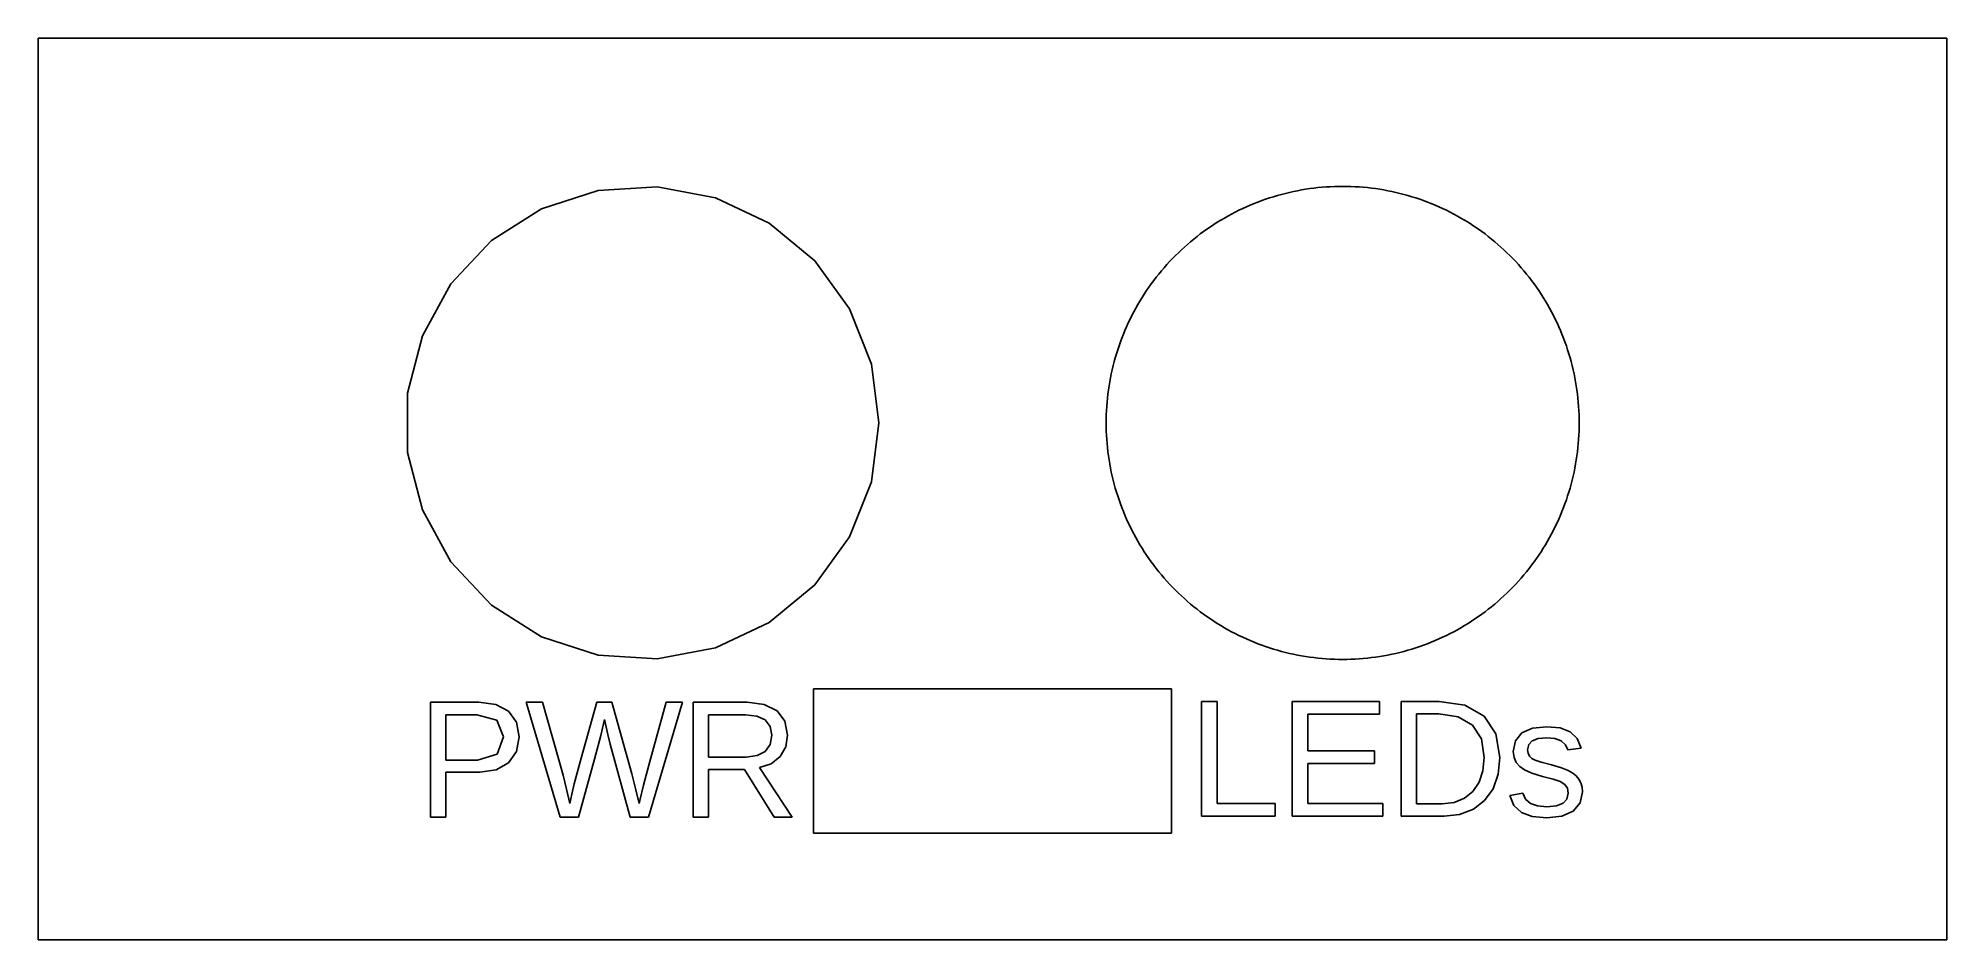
# Model space of a CAD drawing. Header units: metres. Extents: x -31.8 to 31.8, y -15 to 15.
import ezdxf

# ---------------------------------------------------------------- set-up
doc = ezdxf.new("R2010")
doc.units = ezdxf.units.M

msp = doc.modelspace()

# ---------------------------------------------------------------- linework, layer by layer
for p, q in [((31.75, 15), (-31.75, 15)), ((-31.75, 15), (-31.75, -15)), ((31.75, -15), (31.75, 15)), ((-15.0009, 9.32098), (-13.1247, 9.93059)), ((-13.1247, 9.93059), (-11.1558, 10.0545)), ((-11.1558, 10.0545), (-9.21803, 9.68481)), ((-9.21803, 9.68481), (-7.43303, 8.84485)), ((8.70184, 9.49693), (8.82964, 9.54727)), ((8.82964, 9.54727), (8.9583, 9.59537)), ((8.9583, 9.59537), (9.08777, 9.64122)), ((9.08777, 9.64122), (9.21803, 9.68481)), ((9.21803, 9.68481), (9.34903, 9.7261)), ((9.34903, 9.7261), (9.48073, 9.76512)), ((9.48073, 9.76512), (9.61308, 9.80183)), ((9.61308, 9.80183), (9.74606, 9.83621)), ((9.74606, 9.83621), (9.87962, 9.86829)), ((9.87962, 9.86829), (10.0137, 9.89801)), ((10.0137, 9.89801), (10.1483, 9.9254)), ((10.1483, 9.9254), (10.2834, 9.95042)), ((10.2834, 9.95042), (10.4189, 9.9731)), ((10.4189, 9.9731), (10.5547, 9.99341)), ((10.5547, 9.99341), (10.6909, 10.0113)), ((10.6909, 10.0113), (10.8273, 10.0269)), ((10.8273, 10.0269), (10.9641, 10.04)), ((10.9641, 10.04), (11.101, 10.0508)), ((11.101, 10.0508), (11.2381, 10.0592)), ((11.2381, 10.0592), (11.3753, 10.0652)), ((11.3753, 10.0652), (11.5126, 10.0688)), ((11.5126, 10.0688), (11.65, 10.07)), ((11.65, 10.07), (11.7873, 10.0688)), ((11.7873, 10.0688), (11.9247, 10.0652)), ((11.9247, 10.0652), (12.0619, 10.0592)), ((12.0619, 10.0592), (12.199, 10.0508)), ((12.199, 10.0508), (12.3359, 10.04)), ((12.3359, 10.04), (12.4726, 10.0269)), ((12.4726, 10.0269), (12.6091, 10.0113)), ((12.6091, 10.0113), (12.7453, 9.99341)), ((12.7453, 9.99341), (12.8811, 9.9731)), ((12.8811, 9.9731), (13.0166, 9.95042)), ((13.0166, 9.95042), (13.1517, 9.9254)), ((13.1517, 9.9254), (13.2863, 9.89801)), ((13.2863, 9.89801), (13.4204, 9.86829)), ((13.4204, 9.86829), (13.5539, 9.83621)), ((13.5539, 9.83621), (13.6869, 9.80183)), ((13.6869, 9.80183), (13.8193, 9.76512)), ((13.8193, 9.76512), (13.951, 9.7261)), ((13.951, 9.7261), (14.082, 9.68481)), ((14.082, 9.68481), (14.2122, 9.64122)), ((14.2122, 9.64122), (14.3417, 9.59537)), ((14.3417, 9.59537), (14.4704, 9.54727)), ((14.4704, 9.54727), (14.5981, 9.49693)), ((-16.6665, 8.26393), (-15.0009, 9.32098)), ((7.47952, 8.87413), (7.59665, 8.94589)), ((7.59665, 8.94589), (7.715, 9.01561)), ((7.715, 9.01561), (7.83453, 9.08325)), ((7.83453, 9.08325), (7.95525, 9.14879)), ((7.95525, 9.14879), (8.07709, 9.21222)), ((8.07709, 9.21222), (8.20001, 9.2735)), ((8.20001, 9.2735), (8.32399, 9.33264)), ((8.32399, 9.33264), (8.44897, 9.3896)), ((8.44897, 9.3896), (8.57494, 9.44437)), ((8.57494, 9.44437), (8.70184, 9.49693)), ((14.5981, 9.49693), (14.7251, 9.44437)), ((14.7251, 9.44437), (14.851, 9.3896)), ((14.851, 9.3896), (14.976, 9.33264)), ((14.976, 9.33264), (15.1, 9.2735)), ((15.1, 9.2735), (15.2229, 9.21222)), ((15.2229, 9.21222), (15.3447, 9.14879)), ((15.3447, 9.14879), (15.4654, 9.08325)), ((15.4654, 9.08325), (15.585, 9.01561)), ((15.585, 9.01561), (15.7033, 8.94589)), ((15.7033, 8.94589), (15.8204, 8.87413)), ((-18.017, 6.82587), (-16.6665, 8.26393)), ((-7.43303, 8.84485), (-5.91301, 7.58737)), ((6.59125, 8.22876), (6.69724, 8.31613)), ((6.69724, 8.31613), (6.80473, 8.40164)), ((6.80473, 8.40164), (6.91371, 8.48526)), ((6.91371, 8.48526), (7.02412, 8.56696)), ((7.02412, 8.56696), (7.13594, 8.64671)), ((7.13594, 8.64671), (7.24915, 8.72452)), ((7.24915, 8.72452), (7.36368, 8.80032)), ((7.36368, 8.80032), (7.47952, 8.87413)), ((15.8204, 8.87413), (15.9363, 8.80032)), ((15.9363, 8.80032), (16.0508, 8.72452)), ((16.0508, 8.72452), (16.164, 8.64671)), ((16.164, 8.64671), (16.2759, 8.56696)), ((16.2759, 8.56696), (16.3863, 8.48526)), ((16.3863, 8.48526), (16.4953, 8.40164)), ((16.4953, 8.40164), (16.6027, 8.31613)), ((16.6027, 8.31613), (16.7087, 8.22876)), ((5.89424, 7.56732), (5.98878, 7.66695)), ((5.98878, 7.66695), (6.08507, 7.76492)), ((6.08507, 7.76492), (6.18303, 7.86119)), ((6.18303, 7.86119), (6.28267, 7.95575)), ((6.28267, 7.95575), (6.38394, 8.04854)), ((6.38394, 8.04854), (6.4868, 8.13956)), ((6.4868, 8.13956), (6.59125, 8.22876)), ((16.7087, 8.22876), (16.8132, 8.13956)), ((16.8132, 8.13956), (16.916, 8.04854)), ((16.916, 8.04854), (17.0173, 7.95575)), ((17.0173, 7.95575), (17.117, 7.86119)), ((17.117, 7.86119), (17.2149, 7.76492)), ((17.2149, 7.76492), (17.3112, 7.66695)), ((17.3112, 7.66695), (17.4057, 7.56732)), ((-5.91301, 7.58737), (-4.75346, 5.99139)), ((5.36473, 6.93628), (5.44835, 7.04524)), ((5.44835, 7.04524), (5.53386, 7.15274)), ((5.53386, 7.15274), (5.62122, 7.25873)), ((5.62122, 7.25873), (5.71043, 7.36317)), ((5.71043, 7.36317), (5.80144, 7.46605)), ((5.80144, 7.46605), (5.89424, 7.56732)), ((17.4057, 7.56732), (17.4986, 7.46605)), ((17.4986, 7.46605), (17.5896, 7.36317)), ((17.5896, 7.36317), (17.6788, 7.25873)), ((17.6788, 7.25873), (17.7661, 7.15274)), ((17.7661, 7.15274), (17.8516, 7.04524)), ((17.8516, 7.04524), (17.9353, 6.93628)), ((-18.9673, 5.09714), (-18.017, 6.82587)), ((4.90408, 6.25334), (4.97586, 6.37045)), ((4.97586, 6.37045), (5.04965, 6.4863)), ((5.04965, 6.4863), (5.12547, 6.60085)), ((5.12547, 6.60085), (5.20326, 6.71404)), ((5.20326, 6.71404), (5.28304, 6.82587)), ((5.28304, 6.82587), (5.36473, 6.93628)), ((17.9353, 6.93628), (18.017, 6.82587)), ((18.017, 6.82587), (18.0967, 6.71404)), ((18.0967, 6.71404), (18.1745, 6.60085)), ((18.1745, 6.60085), (18.2503, 6.4863)), ((18.2503, 6.4863), (18.3241, 6.37045)), ((18.3241, 6.37045), (18.3959, 6.25334)), ((-4.75346, 5.99139), (-4.02724, 4.15718)), ((4.57648, 5.64998), (4.63777, 5.7729)), ((4.63777, 5.7729), (4.7012, 5.89473)), ((4.7012, 5.89473), (4.76674, 6.01544)), ((4.76674, 6.01544), (4.83437, 6.13499)), ((4.83437, 6.13499), (4.90408, 6.25334)), ((18.3959, 6.25334), (18.4656, 6.13499)), ((18.4656, 6.13499), (18.5332, 6.01544)), ((18.5332, 6.01544), (18.5988, 5.89473)), ((18.5988, 5.89473), (18.6622, 5.7729)), ((18.6622, 5.7729), (18.7235, 5.64998)), ((-19.4579, 3.18637), (-18.9673, 5.09714)), ((4.30272, 5.02036), (4.35306, 5.14815)), ((4.35306, 5.14815), (4.40562, 5.27504)), ((4.40562, 5.27504), (4.46039, 5.40102)), ((4.46039, 5.40102), (4.51735, 5.526)), ((4.51735, 5.526), (4.57648, 5.64998)), ((18.7235, 5.64998), (18.7826, 5.526)), ((18.7826, 5.526), (18.8396, 5.40102)), ((18.8396, 5.40102), (18.8944, 5.27504)), ((18.8944, 5.27504), (18.9469, 5.14815)), ((18.9469, 5.14815), (18.9973, 5.02036)), ((4.08487, 4.36926), (4.12387, 4.50096)), ((4.12387, 4.50096), (4.16518, 4.63196)), ((4.16518, 4.63196), (4.20876, 4.76221)), ((4.20876, 4.76221), (4.25461, 4.89169)), ((4.25461, 4.89169), (4.30272, 5.02036)), ((18.9973, 5.02036), (19.0454, 4.89169)), ((19.0454, 4.89169), (19.0912, 4.76221)), ((19.0912, 4.76221), (19.1348, 4.63196)), ((19.1348, 4.63196), (19.1761, 4.50096)), ((19.1761, 4.50096), (19.2151, 4.36926)), ((-4.02724, 4.15718), (-3.78, 2.2)), ((3.92459, 3.70166), (3.95197, 3.83626)), ((3.95197, 3.83626), (3.9817, 3.97035)), ((3.9817, 3.97035), (4.01376, 4.10391)), ((4.01376, 4.10391), (4.04816, 4.23689)), ((4.04816, 4.23689), (4.08487, 4.36926)), ((19.2151, 4.36926), (19.2518, 4.23689)), ((19.2518, 4.23689), (19.2862, 4.10391)), ((19.2862, 4.10391), (19.3183, 3.97035)), ((19.3183, 3.97035), (19.348, 3.83626)), ((19.348, 3.83626), (19.3754, 3.70166)), ((-19.4579, 1.21362), (-19.4579, 3.18637)), ((3.83865, 3.1591), (3.85658, 3.29529)), ((3.85658, 3.29529), (3.87689, 3.43114)), ((3.87689, 3.43114), (3.89955, 3.5666)), ((3.89955, 3.5666), (3.92459, 3.70166)), ((19.3754, 3.70166), (19.4004, 3.5666)), ((19.4004, 3.5666), (19.4231, 3.43114)), ((19.4231, 3.43114), (19.4434, 3.29529)), ((19.4434, 3.29529), (19.4613, 3.1591)), ((3.78479, 2.47466), (3.79077, 2.61188)), ((3.79077, 2.61188), (3.79916, 2.74898)), ((3.79916, 2.74898), (3.80994, 2.88591)), ((3.80994, 2.88591), (3.8231, 3.02263)), ((3.8231, 3.02263), (3.83865, 3.1591)), ((19.4613, 3.1591), (19.4769, 3.02263)), ((19.4769, 3.02263), (19.4901, 2.88591)), ((19.4901, 2.88591), (19.5008, 2.74898)), ((19.5008, 2.74898), (19.5092, 2.61188)), ((19.5092, 2.61188), (19.5152, 2.47466)), ((-3.78, 2.2), (-4.02724, 0.242798)), ((3.78, 2.2), (3.78119, 2.33734)), ((3.78119, 2.06264), (3.78, 2.2)), ((3.78119, 2.33734), (3.78479, 2.47466)), ((3.78479, 1.92534), (3.78119, 2.06264)), ((3.79077, 1.7881), (3.78479, 1.92534)), ((19.5152, 1.92534), (19.5092, 1.7881)), ((19.5152, 2.47466), (19.5188, 2.33734)), ((19.5188, 2.06264), (19.5152, 1.92534)), ((19.5188, 2.33734), (19.52, 2.2)), ((19.52, 2.2), (19.5188, 2.06264)), ((3.79916, 1.65102), (3.79077, 1.7881)), ((3.80994, 1.51408), (3.79916, 1.65102)), ((3.8231, 1.37735), (3.80994, 1.51408)), ((3.83865, 1.24088), (3.8231, 1.37735)), ((19.4769, 1.37735), (19.4613, 1.24088)), ((19.4901, 1.51408), (19.4769, 1.37735)), ((19.5008, 1.65102), (19.4901, 1.51408)), ((19.5092, 1.7881), (19.5008, 1.65102)), ((-18.9673, -0.697128), (-19.4579, 1.21362)), ((3.85658, 1.10471), (3.83865, 1.24088)), ((3.87689, 0.968857), (3.85658, 1.10471)), ((3.89955, 0.833374), (3.87689, 0.968857)), ((3.92459, 0.698318), (3.89955, 0.833374)), ((3.95197, 0.563721), (3.92459, 0.698318)), ((19.3754, 0.698318), (19.348, 0.563721)), ((19.4004, 0.833374), (19.3754, 0.698318)), ((19.4231, 0.968857), (19.4004, 0.833374)), ((19.4434, 1.10471), (19.4231, 0.968857)), ((19.4613, 1.24088), (19.4434, 1.10471)), ((-4.02724, 0.242798), (-4.75346, -1.5914)), ((3.9817, 0.429626), (3.95197, 0.563721)), ((4.01376, 0.296066), (3.9817, 0.429626)), ((4.04816, 0.163086), (4.01376, 0.296066)), ((4.08487, 0.030731), (4.04816, 0.163086)), ((4.12387, -0.100952), (4.08487, 0.030731)), ((19.2151, 0.030731), (19.1761, -0.100952)), ((19.2518, 0.163086), (19.2151, 0.030731)), ((19.2862, 0.296066), (19.2518, 0.163086)), ((19.3183, 0.429626), (19.2862, 0.296066)), ((19.348, 0.563721), (19.3183, 0.429626)), ((4.16518, -0.231949), (4.12387, -0.100952)), ((4.20876, -0.362213), (4.16518, -0.231949)), ((4.25461, -0.491684), (4.20876, -0.362213)), ((4.30272, -0.620346), (4.25461, -0.491684)), ((4.35306, -0.748154), (4.30272, -0.620346)), ((18.9973, -0.620346), (18.9469, -0.748154)), ((19.0454, -0.491684), (18.9973, -0.620346)), ((19.0912, -0.362213), (19.0454, -0.491684)), ((19.1348, -0.231949), (19.0912, -0.362213)), ((19.1761, -0.100952), (19.1348, -0.231949)), ((-18.017, -2.42586), (-18.9673, -0.697128)), ((4.40562, -0.875046), (4.35306, -0.748154)), ((4.46039, -1.00101), (4.40562, -0.875046)), ((4.51735, -1.12599), (4.46039, -1.00101)), ((4.57648, -1.24997), (4.51735, -1.12599)), ((4.63777, -1.37289), (4.57648, -1.24997)), ((18.7235, -1.24997), (18.6622, -1.37289)), ((18.7826, -1.12599), (18.7235, -1.24997)), ((18.8396, -1.00101), (18.7826, -1.12599)), ((18.8944, -0.875046), (18.8396, -1.00101)), ((18.9469, -0.748154), (18.8944, -0.875046)), ((-4.75346, -1.5914), (-5.91301, -3.18738)), ((4.7012, -1.49474), (4.63777, -1.37289)), ((4.76674, -1.61545), (4.7012, -1.49474)), ((4.83437, -1.73499), (4.76674, -1.61545)), ((4.90408, -1.85335), (4.83437, -1.73499)), ((4.97586, -1.97046), (4.90408, -1.85335)), ((18.3959, -1.85335), (18.3241, -1.97046)), ((18.4656, -1.73499), (18.3959, -1.85335)), ((18.5332, -1.61545), (18.4656, -1.73499)), ((18.5988, -1.49474), (18.5332, -1.61545)), ((18.6622, -1.37289), (18.5988, -1.49474)), ((-16.6665, -3.86394), (-18.017, -2.42586)), ((5.04965, -2.0863), (4.97586, -1.97046)), ((5.12547, -2.20084), (5.04965, -2.0863)), ((5.20326, -2.31404), (5.12547, -2.20084)), ((5.28304, -2.42586), (5.20326, -2.31404)), ((5.36473, -2.53627), (5.28304, -2.42586)), ((5.44835, -2.64525), (5.36473, -2.53627)), ((17.9353, -2.53627), (17.8516, -2.64525)), ((18.017, -2.42586), (17.9353, -2.53627)), ((18.0967, -2.31404), (18.017, -2.42586)), ((18.1745, -2.20084), (18.0967, -2.31404)), ((18.2503, -2.0863), (18.1745, -2.20084)), ((18.3241, -1.97046), (18.2503, -2.0863)), ((5.53386, -2.75275), (5.44835, -2.64525)), ((5.62122, -2.85873), (5.53386, -2.75275)), ((5.71043, -2.96318), (5.62122, -2.85873)), ((5.80144, -3.06606), (5.71043, -2.96318)), ((5.89424, -3.16731), (5.80144, -3.06606)), ((5.98878, -3.26695), (5.89424, -3.16731)), ((17.4057, -3.16731), (17.3112, -3.26695)), ((17.4986, -3.06606), (17.4057, -3.16731)), ((17.5896, -2.96318), (17.4986, -3.06606)), ((17.6788, -2.85873), (17.5896, -2.96318)), ((17.7661, -2.75275), (17.6788, -2.85873)), ((17.8516, -2.64525), (17.7661, -2.75275)), ((-5.91301, -3.18738), (-7.43303, -4.44485)), ((6.08507, -3.36493), (5.98878, -3.26695)), ((6.18303, -3.4612), (6.08507, -3.36493)), ((6.28267, -3.55574), (6.18303, -3.4612)), ((6.38394, -3.64854), (6.28267, -3.55574)), ((6.4868, -3.73956), (6.38394, -3.64854)), ((6.59125, -3.82877), (6.4868, -3.73956)), ((16.8132, -3.73956), (16.7087, -3.82877)), ((16.916, -3.64854), (16.8132, -3.73956)), ((17.0173, -3.55574), (16.916, -3.64854)), ((17.117, -3.4612), (17.0173, -3.55574)), ((17.2149, -3.36493), (17.117, -3.4612)), ((17.3112, -3.26695), (17.2149, -3.36493)), ((-15.0009, -4.92097), (-16.6665, -3.86394)), ((-7.43303, -4.44485), (-9.21803, -5.28481)), ((6.69724, -3.91614), (6.59125, -3.82877)), ((6.80473, -4.00163), (6.69724, -3.91614)), ((6.91371, -4.08525), (6.80473, -4.00163)), ((7.02412, -4.16696), (6.91371, -4.08525)), ((7.13594, -4.24672), (7.02412, -4.16696)), ((7.24915, -4.32452), (7.13594, -4.24672)), ((7.36368, -4.40033), (7.24915, -4.32452)), ((7.47952, -4.47414), (7.36368, -4.40033)), ((15.9363, -4.40033), (15.8204, -4.47414)), ((16.0508, -4.32452), (15.9363, -4.40033)), ((16.164, -4.24672), (16.0508, -4.32452)), ((16.2759, -4.16696), (16.164, -4.24672)), ((16.3863, -4.08525), (16.2759, -4.16696)), ((16.4953, -4.00163), (16.3863, -4.08525)), ((16.6027, -3.91614), (16.4953, -4.00163)), ((16.7087, -3.82877), (16.6027, -3.91614)), ((-13.1247, -5.53059), (-15.0009, -4.92097)), ((7.59665, -4.5459), (7.47952, -4.47414)), ((7.715, -4.61562), (7.59665, -4.5459)), ((7.83453, -4.68324), (7.715, -4.61562)), ((7.95525, -4.74879), (7.83453, -4.68324)), ((8.07709, -4.81221), (7.95525, -4.74879)), ((8.20001, -4.8735), (8.07709, -4.81221)), ((8.32399, -4.93263), (8.20001, -4.8735)), ((8.44897, -4.98959), (8.32399, -4.93263)), ((8.57494, -5.04437), (8.44897, -4.98959)), ((8.70184, -5.09692), (8.57494, -5.04437)), ((14.7251, -5.04437), (14.5981, -5.09692)), ((14.851, -4.98959), (14.7251, -5.04437)), ((14.976, -4.93263), (14.851, -4.98959)), ((15.1, -4.8735), (14.976, -4.93263)), ((15.2229, -4.81221), (15.1, -4.8735)), ((15.3447, -4.74879), (15.2229, -4.81221)), ((15.4654, -4.68324), (15.3447, -4.74879)), ((15.585, -4.61562), (15.4654, -4.68324)), ((15.7033, -4.5459), (15.585, -4.61562)), ((15.8204, -4.47414), (15.7033, -4.5459)), ((-11.1558, -5.65446), (-13.1247, -5.53059)), ((-9.21803, -5.28481), (-11.1558, -5.65446)), ((8.82964, -5.14728), (8.70184, -5.09692)), ((8.9583, -5.19537), (8.82964, -5.14728)), ((9.08777, -5.24123), (8.9583, -5.19537)), ((9.21803, -5.28481), (9.08777, -5.24123)), ((9.34903, -5.32611), (9.21803, -5.28481)), ((9.48073, -5.36513), (9.34903, -5.32611)), ((9.61308, -5.40182), (9.48073, -5.36513)), ((9.74606, -5.43622), (9.61308, -5.40182)), ((9.87962, -5.46829), (9.74606, -5.43622)), ((10.0137, -5.49802), (9.87962, -5.46829)), ((10.1483, -5.52541), (10.0137, -5.49802)), ((10.2834, -5.55043), (10.1483, -5.52541)), ((10.4189, -5.5731), (10.2834, -5.55043)), ((10.5547, -5.5934), (10.4189, -5.5731)), ((10.6909, -5.61133), (10.5547, -5.5934)), ((10.8273, -5.62688), (10.6909, -5.61133)), ((10.9641, -5.64005), (10.8273, -5.62688)), ((11.101, -5.65082), (10.9641, -5.64005)), ((11.2381, -5.65921), (11.101, -5.65082)), ((11.3753, -5.66519), (11.2381, -5.65921)), ((11.5126, -5.66879), (11.3753, -5.66519)), ((11.65, -5.67), (11.5126, -5.66879)), ((11.7873, -5.66879), (11.65, -5.67)), ((11.9247, -5.66519), (11.7873, -5.66879)), ((12.0619, -5.65921), (11.9247, -5.66519)), ((12.199, -5.65082), (12.0619, -5.65921)), ((12.3359, -5.64005), (12.199, -5.65082)), ((12.4726, -5.62688), (12.3359, -5.64005)), ((12.6091, -5.61133), (12.4726, -5.62688)), ((12.7453, -5.5934), (12.6091, -5.61133)), ((12.8811, -5.5731), (12.7453, -5.5934)), ((13.0166, -5.55043), (12.8811, -5.5731)), ((13.1517, -5.52541), (13.0166, -5.55043)), ((13.2863, -5.49802), (13.1517, -5.52541)), ((13.4204, -5.46829), (13.2863, -5.49802)), ((13.5539, -5.43622), (13.4204, -5.46829)), ((13.6869, -5.40182), (13.5539, -5.43622)), ((13.8193, -5.36513), (13.6869, -5.40182)), ((13.951, -5.32611), (13.8193, -5.36513)), ((14.082, -5.28481), (13.951, -5.32611)), ((14.2122, -5.24123), (14.082, -5.28481)), ((14.3417, -5.19537), (14.2122, -5.24123)), ((14.4704, -5.14728), (14.3417, -5.19537)), ((14.5981, -5.09692), (14.4704, -5.14728)), ((-5.95, -11.45), (-5.95, -6.64999)), ((-5.95, -6.64999), (5.95, -6.64999)), ((5.95, -6.64999), (5.95, -11.45)), ((-18.7017, -10.9162), (-18.7017, -7.09433)), ((-18.7017, -7.09433), (-17.0932, -7.09433)), ((-17.1555, -7.50932), (-18.1836, -7.50932)), ((-18.1836, -7.50932), (-18.1836, -9.01749)), ((-16.4883, -7.69446), (-17.1555, -7.50932)), ((-17.0932, -7.09433), (-16.5229, -7.1696)), ((-16.5229, -7.1696), (-16.0977, -7.39545)), ((-16.0977, -7.39545), (-15.8332, -7.75824)), ((-14.3886, -10.9162), (-15.5143, -7.09433)), ((-15.5143, -7.09433), (-14.9745, -7.09433)), ((-14.9745, -7.09433), (-14.2882, -9.52199)), ((-13.6816, -8.95444), (-13.1598, -7.09433)), ((-13.1598, -7.09433), (-12.6635, -7.09433)), ((-12.6635, -7.09433), (-11.9989, -9.47319)), ((-10.3144, -7.09433), (-11.4401, -10.9162)), ((-11.4028, -9.06801), (-10.8542, -7.09433)), ((-10.8542, -7.09433), (-10.3144, -7.09433)), ((-9.96228, -10.9162), (-9.96228, -7.09433)), ((-9.96228, -7.09433), (-8.16393, -7.09433)), ((-8.21544, -7.50932), (-9.4442, -7.50932)), ((-9.4442, -7.50932), (-9.4442, -8.91985)), ((-7.83945, -7.55307), (-8.21544, -7.50932)), ((-8.16393, -7.09433), (-7.5919, -7.16655)), ((-7.56313, -7.68428), (-7.83945, -7.55307)), ((-7.5919, -7.16655), (-7.16708, -7.38321)), ((-7.16708, -7.38321), (-6.90363, -7.72871)), ((6.95572, -10.8887), (6.95572, -7.06682)), ((6.95572, -7.06682), (7.47379, -7.06682)), ((7.47379, -7.06682), (7.47379, -10.4656)), ((9.97302, -10.8887), (9.97302, -7.06682)), ((9.97302, -7.06682), (12.8727, -7.06682)), ((12.8727, -7.48999), (10.4911, -7.48999)), ((10.4911, -7.48999), (10.4911, -8.71602)), ((12.8727, -7.06682), (12.8727, -7.48999)), ((13.5917, -10.8887), (13.5917, -7.06682)), ((13.5917, -7.06682), (14.8557, -7.06682)), ((14.8448, -7.48183), (14.1098, -7.48183)), ((14.1098, -7.48183), (14.1098, -10.4737)), ((15.4955, -7.57507), (14.8448, -7.48183)), ((14.8557, -7.06682), (15.7159, -7.18855)), ((15.9719, -7.85483), (15.4955, -7.57507)), ((15.7159, -7.18855), (16.3543, -7.55374)), ((16.3543, -7.55374), (16.75, -8.14337)), ((-16.2659, -8.24985), (-16.4883, -7.69446)), ((-16.4828, -8.82558), (-16.2659, -8.24985)), ((-15.7451, -8.24445), (-15.8336, -8.73132)), ((-15.8332, -7.75824), (-15.7451, -8.24445)), ((-13.0297, -8.19832), (-13.2392, -8.98358)), ((-12.9754, -7.96097), (-13.0297, -8.19832)), ((-12.9103, -7.67209), (-12.9754, -7.96097)), ((-12.8004, -8.17053), (-12.9103, -7.67209)), ((-12.7204, -8.48857), (-12.8004, -8.17053)), ((-7.39323, -7.89891), (-7.56313, -7.68428)), ((-7.33659, -8.19289), (-7.39323, -7.89891)), ((-7.39255, -8.49905), (-7.33659, -8.19289)), ((-6.90363, -7.72871), (-6.8158, -8.18748)), ((-6.8158, -8.18748), (-6.87785, -8.57942)), ((16.2638, -8.31221), (15.9719, -7.85483)), ((16.75, -8.14337), (16.8819, -8.93846)), ((17.3968, -8.37596), (17.6114, -8.11795)), ((17.6114, -8.11795), (17.963, -7.96027)), ((17.963, -7.96027), (18.4455, -7.9077)), ((18.4455, -7.9077), (18.8812, -7.95042)), ((18.8812, -7.95042), (19.2172, -8.07858)), ((19.2172, -8.07858), (19.4508, -8.30101)), ((-17.1339, -9.01749), (-16.4828, -8.82558)), ((-15.8336, -8.73132), (-16.0991, -9.10699)), ((-12.0586, -10.9162), (-12.7204, -8.48857)), ((-8.19376, -8.91985), (-7.83063, -8.87204)), ((-7.83063, -8.87204), (-7.56039, -8.72861)), ((-7.56039, -8.72861), (-7.39255, -8.49905)), ((-6.87785, -8.57942), (-7.064, -8.90356)), ((10.4911, -8.71602), (12.7099, -8.71602)), ((12.7099, -8.71602), (12.7099, -9.13373)), ((16.3611, -8.93846), (16.2638, -8.31221)), ((17.3252, -8.72958), (17.3968, -8.37596)), ((17.3503, -8.92964), (17.3252, -8.72958)), ((17.8392, -8.50311), (17.7999, -8.68079)), ((17.7999, -8.68079), (17.8162, -8.79471)), ((17.8162, -8.79471), (17.865, -8.88695)), ((17.9572, -8.37698), (17.8392, -8.50311)), ((17.865, -8.88695), (17.9457, -8.9622)), ((18.158, -8.30171), (17.9572, -8.37698)), ((18.4455, -8.27663), (18.158, -8.30171)), ((18.7137, -8.30273), (18.4455, -8.27663)), ((18.9215, -8.38107), (18.7137, -8.30273)), ((19.065, -8.50819), (18.9215, -8.38107)), ((19.1399, -8.68079), (19.065, -8.50819)), ((19.5793, -8.62651), (19.1399, -8.68079)), ((19.4508, -8.30101), (19.5793, -8.62651)), ((-18.1836, -9.01749), (-17.1339, -9.01749)), ((-17.0606, -9.42706), (-18.1836, -9.42706)), ((-18.1836, -9.42706), (-18.1836, -10.9162)), ((-16.5164, -9.34705), (-17.0606, -9.42706)), ((-16.0991, -9.10699), (-16.5164, -9.34705)), ((-14.2882, -9.52199), (-14.1709, -9.98448)), ((-13.9125, -9.80956), (-13.6816, -8.95444)), ((-13.2392, -8.98358), (-13.7701, -10.9162)), ((-11.9989, -9.47319), (-11.8633, -10.0116)), ((-11.6164, -9.85703), (-11.4028, -9.06801)), ((-9.4442, -8.91985), (-8.19376, -8.91985)), ((-8.25343, -9.32944), (-9.4442, -9.32944)), ((-9.4442, -9.32944), (-9.4442, -10.9162)), ((-7.26064, -10.9162), (-8.25343, -9.32944)), ((-7.35931, -9.14021), (-7.74889, -9.26974)), ((-7.74889, -9.26974), (-6.66388, -10.9162)), ((-7.064, -8.90356), (-7.35931, -9.14021)), ((12.7099, -9.13373), (10.4911, -9.13373)), ((10.4911, -9.13373), (10.4911, -10.4656)), ((16.1902, -9.75761), (16.3184, -9.37923)), ((16.3184, -9.37923), (16.3611, -8.93846)), ((16.8243, -9.49281), (16.6514, -9.9733)), ((16.8819, -8.93846), (16.8243, -9.49281)), ((17.4256, -9.09576), (17.3503, -8.92964)), ((17.5453, -9.23378), (17.4256, -9.09576)), ((17.7036, -9.34941), (17.5453, -9.23378)), ((17.942, -9.45483), (17.7036, -9.34941)), ((18.3017, -9.56233), (17.942, -9.45483)), ((17.9457, -8.9622), (18.0576, -9.02527)), ((18.0576, -9.02527), (18.2556, -9.09306)), ((18.2556, -9.09306), (18.5947, -9.18257)), ((18.5947, -9.18257), (18.9283, -9.27649)), ((18.9283, -9.27649), (19.1535, -9.36298)), ((19.1535, -9.36298), (19.3064, -9.4501)), ((19.3064, -9.4501), (19.4233, -9.54605)), ((-14.1709, -9.98448), (-14.0631, -10.4605)), ((-14.0631, -10.4605), (-13.9929, -10.1486)), ((-13.9929, -10.1486), (-13.9125, -9.80956)), ((-11.8633, -10.0116), (-11.7602, -10.4605)), ((-11.7358, -10.3656), (-11.6164, -9.85703)), ((15.7007, -10.2893), (15.9824, -10.0641)), ((15.9824, -10.0641), (16.1902, -9.75761)), ((16.6514, -9.9733), (16.3727, -10.3649)), ((17.2086, -10.1998), (17.6399, -10.1156)), ((17.6399, -10.1156), (17.7355, -10.3201)), ((18.6517, -9.65453), (18.3017, -9.56233)), ((18.8808, -9.73454), (18.6517, -9.65453)), ((19.0368, -9.83357), (18.8808, -9.73454)), ((19.1263, -9.95833), (19.0368, -9.83357)), ((19.1131, -10.315), (19.1562, -10.1156)), ((19.1562, -10.1156), (19.1263, -9.95833)), ((19.4233, -9.54605), (19.5112, -9.65421)), ((19.5112, -9.65421), (19.5766, -9.77797)), ((19.6309, -10.0777), (19.5525, -10.4452)), ((19.5766, -9.77797), (19.6173, -9.91869)), ((19.6173, -9.91869), (19.6309, -10.0777)), ((-11.7602, -10.4605), (-11.7358, -10.3656)), ((7.47379, -10.4656), (9.40508, -10.4656)), ((9.40508, -10.4656), (9.40508, -10.8887)), ((10.4911, -10.4656), (12.9839, -10.4656)), ((12.9839, -10.4656), (12.9839, -10.8887)), ((14.1098, -10.4737), (14.9615, -10.4737)), ((14.9615, -10.4737), (15.3565, -10.4276)), ((15.3565, -10.4276), (15.7007, -10.2893)), ((15.9977, -10.6528), (15.5419, -10.8297)), ((16.3727, -10.3649), (15.9977, -10.6528)), ((17.35, -10.5317), (17.2086, -10.1998)), ((17.5951, -10.7626), (17.35, -10.5317)), ((17.9548, -10.8979), (17.5951, -10.7626)), ((17.7355, -10.3201), (17.8975, -10.4615)), ((17.8975, -10.4615), (18.1308, -10.5439)), ((18.1308, -10.5439), (18.4401, -10.5714)), ((18.4401, -10.5714), (18.7618, -10.5429)), ((18.7618, -10.5429), (18.9839, -10.4574)), ((19.3175, -10.7178), (18.9415, -10.8867)), ((18.9839, -10.4574), (19.1131, -10.315)), ((19.5525, -10.4452), (19.3175, -10.7178)), ((-18.1836, -10.9162), (-18.7017, -10.9162)), ((-13.7701, -10.9162), (-14.3886, -10.9162)), ((-11.4401, -10.9162), (-12.0586, -10.9162)), ((-9.4442, -10.9162), (-9.96228, -10.9162)), ((-6.66388, -10.9162), (-7.26064, -10.9162)), ((9.40508, -10.8887), (6.95572, -10.8887)), ((12.9839, -10.8887), (9.97302, -10.8887)), ((15.0212, -10.8887), (13.5917, -10.8887)), ((15.5419, -10.8297), (15.0212, -10.8887)), ((18.4401, -10.943), (17.9548, -10.8979)), ((18.9415, -10.8867), (18.4401, -10.943)), ((5.95, -11.45), (-5.95, -11.45)), ((-31.75, -15), (31.75, -15))]:
    msp.add_line(p, q)

doc.saveas('drawing.dxf')
